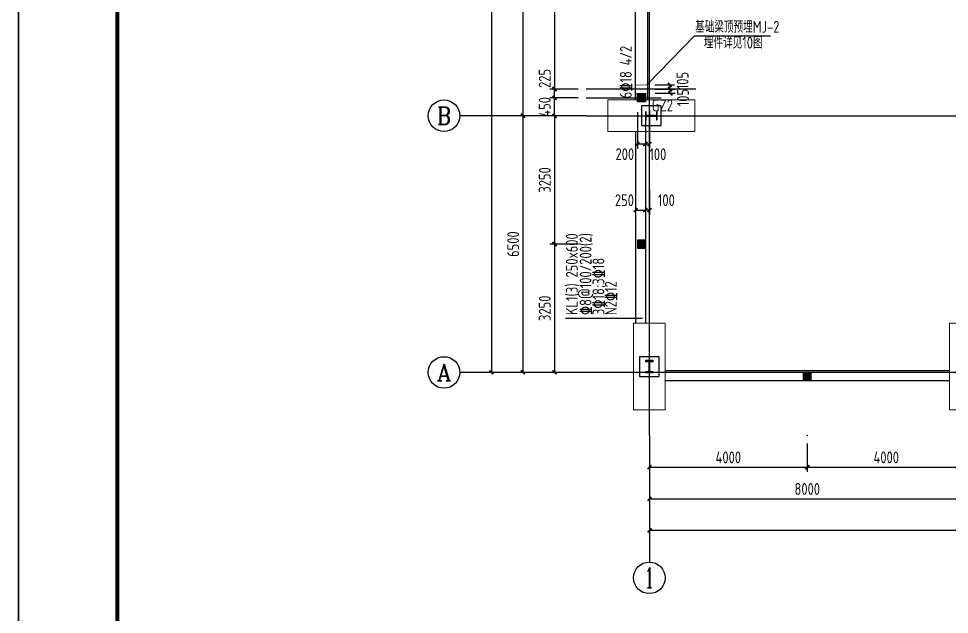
# Model space of a CAD drawing. Header units: millimetres. Extents: x 866561 to 877878, y 40199 to 44891.
# Drawn here: x 869400.5 to 869636.3, y 40401.4 to 40552.2 of the extents above; entities that cross this region are included whole.
import ezdxf
from ezdxf.enums import TextEntityAlignment as Align

# ---------------------------------------------------------------- set-up
doc = ezdxf.new("R2010")
doc.units = ezdxf.units.MM
doc.header["$LTSCALE"] = 1000
doc.header["$MEASUREMENT"] = 0
doc.linetypes.add('DOTE', pattern=[2.42, 2, -0.2, 0.02, -0.2])
for name, color, linetype in [('AXIS', 3, 'Continuous'), ('AXIS_TEXT', 7, 'Continuous'), ('DIM', 7, 'Continuous'), ('DOTE', 1, 'DOTE'), ('M_Prof', 2, 'Continuous'), ('WINDOW', 4, 'Continuous'), ('尺寸标注', 7, 'Continuous'), ('层14', 2, 'Continuous'), ('标注', 7, 'Continuous'), ('梁', 4, 'Continuous'), ('梁集中标注', 2, 'Continuous')]:
    doc.layers.add(name, color=color, linetype=linetype)
doc.layers.add('承台基础', color=23, linetype='Continuous', lineweight=18)
doc.styles.add('_TCH_AXIS', font='COMPLEX', dxfattribs={"bigfont": 'GBCBIG'})
doc.styles.add('COMPLEX', font='COMPLEX')
doc.styles.add('GBHZ', font='gbenor.shx', dxfattribs={"width": 0.9, "bigfont": 'gbcbig.shx'})
doc.dimstyles.new('Y100', dxfattribs={"dimscale": 0, "dimtxt": 3, "dimasz": 0.01, "dimexe": 1.2, "dimexo": 2, "dimgap": 1, "dimtad": 1, "dimdec": 0, "dimlfac": 100, "dimzin": 0, "dimdsep": 46, "dimtxsty": 'GBHZ', "dimblk": 'DX', "dimcen": 0.09, "dimdle": 1, "dimclrd": 7, "dimclre": 7, "dimclrt": 7, "dimadec": 0, "dimazin": 0, "dimtfac": 1, "dimtdec": 0, "dimtix": 1, "dimtmove": 2, "dimatfit": 3, "dimldrblk": 'DX', "dimfxl": 0, "dimtolj": 1, "dimtzin": 0, "dimarcsym": 0})

# ---------------------------------------------------------------- blocks, each defined once
blk = doc.blocks.new('_AXISO')
blk.add_circle((0, 0), 0.5)
at = {"layer": 'AXIS_TEXT', "style": 'COMPLEX', "width": 1.041667}
blk.add_attdef('A', text='', height=0.56, dxfattribs=at).set_placement((-0.25, -0.28), (0.25, -0.28), align=Align.FIT)
blk = doc.blocks.new('DX')
at = {"color": 0, "linetype": 'ByBlock', "const_width": 40}
blk.add_lwpolyline([(-54, -51), (46, 49)], dxfattribs=at)
blk = doc.blocks.new('*D240')
at = {"layer": 'Defpoints', "color": 0, "transparency": 16777216}
for p in [(869560.29, 40446.64), (869640.29, 40446.64), (869640.29, 40430.64)]:
    blk.add_point(p, dxfattribs=at)
at = {"layer": 'dim', "color": 7, "lineweight": -2, "transparency": 16777216}
for p, q in [((869560.29, 40444.64), (869560.29, 40429.44)), ((869640.29, 40444.64), (869640.29, 40429.44)), ((869560.3, 40430.64), (869640.28, 40430.64))]:
    blk.add_line(p, q, dxfattribs=at)
at = {"layer": 'dim', "color": 7, "lineweight": -2, "transparency": 16777216, "xscale": 0.01, "yscale": 0.01, "zscale": 0.01, "rotation": 180}
blk.add_blockref('DX', (869560.29, 40430.64), dxfattribs=at)
at = {"layer": 'dim', "color": 7, "lineweight": -2, "transparency": 16777216, "xscale": 0.01, "yscale": 0.01, "zscale": 0.01}
blk.add_blockref('DX', (869640.29, 40430.64), dxfattribs=at)
at = {"layer": 'dim', "color": 7, "transparency": 16777216, "insert": (869600.29, 40433.14), "char_height": 3, "attachment_point": 5, "style": 'GBHZ'}
blk.add_mtext('\\A1;8000', dxfattribs=at)
blk = doc.blocks.new('*D236')
at = {"layer": 'Defpoints', "color": 0, "transparency": 16777216}
for p in [(869560.29, 40446.64), (870040.29, 40446.64), (869560.29, 40422.64)]:
    blk.add_point(p, dxfattribs=at)
at = {"layer": 'dim', "color": 7, "lineweight": -2, "transparency": 16777216}
for p, q in [((869560.29, 40444.64), (869560.29, 40421.44)), ((870040.29, 40444.64), (870040.29, 40421.44)), ((870040.28, 40422.64), (869560.3, 40422.64))]:
    blk.add_line(p, q, dxfattribs=at)
at = {"layer": 'dim', "color": 7, "lineweight": -2, "transparency": 16777216, "xscale": 0.01, "yscale": 0.01, "zscale": 0.01, "rotation": 180}
blk.add_blockref('DX', (869560.29, 40422.64), dxfattribs=at)
at = {"layer": 'dim', "color": 7, "lineweight": -2, "transparency": 16777216, "xscale": 0.01, "yscale": 0.01, "zscale": 0.01}
blk.add_blockref('DX', (870040.29, 40422.64), dxfattribs=at)
at = {"layer": 'dim', "color": 7, "transparency": 16777216, "insert": (869800.29, 40425.14), "char_height": 3, "attachment_point": 5, "style": 'GBHZ'}
blk.add_mtext('\\A1;48000', dxfattribs=at)
blk = doc.blocks.new('*D237')
at = {"layer": 'Defpoints', "color": 0, "transparency": 16777216}
for p in [(869528.29, 40527.64), (869544.29, 40527.64), (869544.29, 40462.64)]:
    blk.add_point(p, dxfattribs=at)
at = {"layer": 'dim', "color": 7, "lineweight": -2, "transparency": 16777216}
for p, q in [((869542.29, 40527.64), (869527.09, 40527.64)), ((869528.29, 40462.65), (869528.29, 40527.63)), ((869542.29, 40462.64), (869527.09, 40462.64))]:
    blk.add_line(p, q, dxfattribs=at)
at = {"layer": 'dim', "color": 7, "lineweight": -2, "transparency": 16777216, "xscale": 0.01, "yscale": 0.01, "zscale": 0.01}
for p, rotation in [((869528.29, 40527.64), 90), ((869528.29, 40462.64), 270)]:
    blk.add_blockref('DX', p, dxfattribs=dict(at, rotation=rotation))
at = {"layer": 'dim', "color": 7, "transparency": 16777216, "insert": (869525.79, 40495.14), "char_height": 3, "attachment_point": 5, "rotation": 90, "style": 'GBHZ'}
blk.add_mtext('\\A1;6500', dxfattribs=at)
blk = doc.blocks.new('*D238')
at = {"layer": 'Defpoints', "color": 0, "transparency": 16777216}
for p in [(869528.29, 40597.64), (869544.29, 40597.64), (869544.29, 40527.64)]:
    blk.add_point(p, dxfattribs=at)
at = {"layer": 'dim', "color": 7, "lineweight": -2, "transparency": 16777216}
for p, q in [((869542.29, 40597.64), (869527.09, 40597.64)), ((869528.29, 40527.65), (869528.29, 40597.63)), ((869542.29, 40527.64), (869527.09, 40527.64))]:
    blk.add_line(p, q, dxfattribs=at)
at = {"layer": 'dim', "color": 7, "lineweight": -2, "transparency": 16777216, "xscale": 0.01, "yscale": 0.01, "zscale": 0.01}
for p, rotation in [((869528.29, 40597.64), 90), ((869528.29, 40527.64), 270)]:
    blk.add_blockref('DX', p, dxfattribs=dict(at, rotation=rotation))
at = {"layer": 'dim', "color": 7, "transparency": 16777216, "insert": (869525.79, 40562.64), "char_height": 3, "attachment_point": 5, "rotation": 90, "style": 'GBHZ'}
blk.add_mtext('\\A1;7000', dxfattribs=at)
blk = doc.blocks.new('*D226')
at = {"layer": 'Defpoints', "color": 0, "transparency": 16777216}
for p in [(869544.29, 40662.64), (869520.29, 40462.64), (869544.29, 40462.64)]:
    blk.add_point(p, dxfattribs=at)
at = {"layer": 'dim', "color": 7, "lineweight": -2, "transparency": 16777216}
for p, q in [((869542.29, 40662.64), (869519.09, 40662.64)), ((869520.29, 40662.63), (869520.29, 40462.65)), ((869542.29, 40462.64), (869519.09, 40462.64))]:
    blk.add_line(p, q, dxfattribs=at)
at = {"layer": 'dim', "color": 7, "lineweight": -2, "transparency": 16777216, "xscale": 0.01, "yscale": 0.01, "zscale": 0.01}
for p, rotation in [((869520.29, 40662.64), 90), ((869520.29, 40462.64), 270)]:
    blk.add_blockref('DX', p, dxfattribs=dict(at, rotation=rotation))
at = {"layer": 'dim', "color": 7, "transparency": 16777216, "insert": (869517.79, 40562.64), "char_height": 3, "attachment_point": 5, "rotation": 90, "style": 'GBHZ'}
blk.add_mtext('\\A1;20000', dxfattribs=at)
blk = doc.blocks.new('*D1079')
at = {"layer": 'Defpoints', "color": 0, "transparency": 16777216}
for p in [(869556.79, 40510.88), (869559.29, 40510.88), (869559.29, 40503.75)]:
    blk.add_point(p, dxfattribs=at)
at = {"layer": 'dim', "color": 7, "lineweight": -2, "transparency": 16777216}
for p, q in [((869556.79, 40508.88), (869556.79, 40502.55)), ((869559.29, 40508.88), (869559.29, 40502.55)), ((869556.8, 40503.75), (869559.28, 40503.75))]:
    blk.add_line(p, q, dxfattribs=at)
at = {"layer": 'dim', "color": 7, "lineweight": -2, "transparency": 16777216, "xscale": 0.01, "yscale": 0.01, "zscale": 0.01, "rotation": 180}
blk.add_blockref('DX', (869556.79, 40503.75), dxfattribs=at)
at = {"layer": 'dim', "color": 7, "lineweight": -2, "transparency": 16777216, "xscale": 0.01, "yscale": 0.01, "zscale": 0.01}
blk.add_blockref('DX', (869559.29, 40503.75), dxfattribs=at)
at = {"layer": 'dim', "color": 7, "transparency": 16777216, "insert": (869553.98, 40506.25), "char_height": 3, "attachment_point": 5, "style": 'GBHZ'}
blk.add_mtext('\\A1;250', dxfattribs=at)
blk = doc.blocks.new('*D1085')
at = {"layer": 'Defpoints', "color": 0, "transparency": 16777216}
for p in [(869544.29, 40527.64), (869536.29, 40495.14), (869544.29, 40495.14)]:
    blk.add_point(p, dxfattribs=at)
at = {"layer": 'dim', "color": 7, "lineweight": -2, "transparency": 16777216}
for p, q in [((869542.29, 40527.64), (869535.09, 40527.64)), ((869536.29, 40527.63), (869536.29, 40495.15)), ((869542.29, 40495.14), (869535.09, 40495.14))]:
    blk.add_line(p, q, dxfattribs=at)
at = {"layer": 'dim', "color": 7, "lineweight": -2, "transparency": 16777216, "xscale": 0.01, "yscale": 0.01, "zscale": 0.01}
for p, rotation in [((869536.29, 40527.64), 90), ((869536.29, 40495.14), 270)]:
    blk.add_blockref('DX', p, dxfattribs=dict(at, rotation=rotation))
at = {"layer": 'dim', "color": 7, "transparency": 16777216, "insert": (869533.79, 40511.39), "char_height": 3, "attachment_point": 5, "rotation": 90, "style": 'GBHZ'}
blk.add_mtext('\\A1;3250', dxfattribs=at)
blk = doc.blocks.new('*D1086')
at = {"layer": 'Defpoints', "color": 0, "transparency": 16777216}
for p in [(869544.29, 40495.14), (869536.29, 40462.64), (869544.29, 40462.64)]:
    blk.add_point(p, dxfattribs=at)
at = {"layer": 'dim', "color": 7, "lineweight": -2, "transparency": 16777216}
for p, q in [((869542.29, 40495.14), (869535.09, 40495.14)), ((869536.29, 40495.13), (869536.29, 40462.65)), ((869542.29, 40462.64), (869535.09, 40462.64))]:
    blk.add_line(p, q, dxfattribs=at)
at = {"layer": 'dim', "color": 7, "lineweight": -2, "transparency": 16777216, "xscale": 0.01, "yscale": 0.01, "zscale": 0.01}
for p, rotation in [((869536.29, 40495.14), 90), ((869536.29, 40462.64), 270)]:
    blk.add_blockref('DX', p, dxfattribs=dict(at, rotation=rotation))
at = {"layer": 'dim', "color": 7, "transparency": 16777216, "insert": (869533.79, 40478.89), "char_height": 3, "attachment_point": 5, "rotation": 90, "style": 'GBHZ'}
blk.add_mtext('\\A1;3250', dxfattribs=at)
blk = doc.blocks.new('*D1087')
at = {"layer": 'Defpoints', "color": 0, "transparency": 16777216}
for p in [(869560.29, 40446.64), (869600.29, 40446.64), (869600.29, 40438.64)]:
    blk.add_point(p, dxfattribs=at)
at = {"layer": 'dim', "color": 7, "lineweight": -2, "transparency": 16777216}
for p, q in [((869560.29, 40444.64), (869560.29, 40437.44)), ((869600.29, 40444.64), (869600.29, 40437.44)), ((869560.3, 40438.64), (869600.28, 40438.64))]:
    blk.add_line(p, q, dxfattribs=at)
at = {"layer": 'dim', "color": 7, "lineweight": -2, "transparency": 16777216, "xscale": 0.01, "yscale": 0.01, "zscale": 0.01, "rotation": 180}
blk.add_blockref('DX', (869560.29, 40438.64), dxfattribs=at)
at = {"layer": 'dim', "color": 7, "lineweight": -2, "transparency": 16777216, "xscale": 0.01, "yscale": 0.01, "zscale": 0.01}
blk.add_blockref('DX', (869600.29, 40438.64), dxfattribs=at)
at = {"layer": 'dim', "color": 7, "transparency": 16777216, "insert": (869580.29, 40441.14), "char_height": 3, "attachment_point": 5, "style": 'GBHZ'}
blk.add_mtext('\\A1;4000', dxfattribs=at)
blk = doc.blocks.new('*D1088')
at = {"layer": 'dim', "color": 7, "lineweight": -2, "transparency": 16777216}
for p, q in [((869600.29, 40444.64), (869600.29, 40437.44)), ((869640.29, 40444.64), (869640.29, 40437.44)), ((869600.3, 40438.64), (869640.28, 40438.64))]:
    blk.add_line(p, q, dxfattribs=at)
at = {"layer": 'dim', "color": 0, "transparency": 16777216}
for p in [(869600.29, 40446.64), (869640.29, 40446.64), (869640.29, 40438.64)]:
    blk.add_point(p, dxfattribs=at)
at = {"layer": 'dim', "color": 7, "lineweight": -2, "transparency": 16777216, "xscale": 0.01, "yscale": 0.01, "zscale": 0.01, "rotation": 180}
blk.add_blockref('DX', (869600.29, 40438.64), dxfattribs=at)
at = {"layer": 'dim', "color": 7, "lineweight": -2, "transparency": 16777216, "xscale": 0.01, "yscale": 0.01, "zscale": 0.01}
blk.add_blockref('DX', (869640.29, 40438.64), dxfattribs=at)
at = {"layer": 'dim', "color": 7, "transparency": 16777216, "insert": (869620.29, 40441.14), "char_height": 3, "attachment_point": 5, "style": 'GBHZ'}
blk.add_mtext('\\A1;4000', dxfattribs=at)
blk = doc.blocks.new('*D1156')
at = {"layer": 'Defpoints', "color": 0, "transparency": 16777216}
for p in [(869544.29, 40590.89), (869536.29, 40534.39), (869544.29, 40534.39)]:
    blk.add_point(p, dxfattribs=at)
at = {"layer": 'dim', "color": 7, "lineweight": -2, "transparency": 16777216}
for p, q in [((869542.29, 40590.89), (869535.09, 40590.89)), ((869536.29, 40590.88), (869536.29, 40534.4)), ((869542.29, 40534.39), (869535.09, 40534.39))]:
    blk.add_line(p, q, dxfattribs=at)
at = {"layer": 'dim', "color": 7, "lineweight": -2, "transparency": 16777216, "xscale": 0.01, "yscale": 0.01, "zscale": 0.01}
for p, rotation in [((869536.29, 40590.89), 90), ((869536.29, 40534.39), 270)]:
    blk.add_blockref('DX', p, dxfattribs=dict(at, rotation=rotation))
at = {"layer": 'dim', "color": 7, "transparency": 16777216, "insert": (869533.79, 40562.64), "char_height": 3, "attachment_point": 5, "rotation": 90, "style": 'GBHZ'}
blk.add_mtext('\\A1;5650', dxfattribs=at)
blk = doc.blocks.new('*D1163')
at = {"layer": 'Defpoints', "color": 0, "transparency": 16777216}
for p in [(869559.79, 40534.39), (869559.79, 40533.34), (869565.6, 40534.39)]:
    blk.add_point(p, dxfattribs=at)
at = {"layer": '标注', "color": 7, "lineweight": -2, "transparency": 16777216}
for p, q in [((869561.79, 40534.39), (869566.8, 40534.39)), ((869561.79, 40533.34), (869566.8, 40533.34)), ((869565.6, 40534.4), (869565.6, 40534.41)), ((869565.6, 40533.34), (869565.6, 40534.39)), ((869565.6, 40533.33), (869565.6, 40533.32))]:
    blk.add_line(p, q, dxfattribs=at)
at = {"layer": '标注', "color": 7, "lineweight": -2, "transparency": 16777216, "xscale": 0.01, "yscale": 0.01, "zscale": 0.01}
for p, rotation in [((869565.6, 40534.39), 270), ((869565.6, 40533.34), 90)]:
    blk.add_blockref('DX', p, dxfattribs=dict(at, rotation=rotation))
at = {"layer": '标注', "color": 7, "transparency": 16777216, "insert": (869568.81, 40532.23), "char_height": 3, "attachment_point": 5, "rotation": 90, "style": 'GBHZ'}
blk.add_mtext('\\A1;105', dxfattribs=at)
blk = doc.blocks.new('*D1164')
at = {"layer": 'Defpoints', "color": 0, "transparency": 16777216}
for p in [(869559.69, 40535.44), (869559.69, 40534.39), (869565.5, 40534.39)]:
    blk.add_point(p, dxfattribs=at)
at = {"layer": '标注', "color": 7, "lineweight": -2, "transparency": 16777216}
for p, q in [((869561.69, 40535.44), (869566.7, 40535.44)), ((869565.5, 40535.45), (869565.5, 40535.46)), ((869565.5, 40535.44), (869565.5, 40534.39)), ((869561.69, 40534.39), (869566.7, 40534.39)), ((869565.5, 40534.38), (869565.5, 40534.37))]:
    blk.add_line(p, q, dxfattribs=at)
at = {"layer": '标注', "color": 7, "lineweight": -2, "transparency": 16777216, "xscale": 0.01, "yscale": 0.01, "zscale": 0.01}
for p, rotation in [((869565.5, 40535.44), 270), ((869565.5, 40534.39), 90)]:
    blk.add_blockref('DX', p, dxfattribs=dict(at, rotation=rotation))
at = {"layer": '标注', "color": 7, "transparency": 16777216, "insert": (869568.71, 40536.54), "char_height": 3, "attachment_point": 5, "rotation": 90, "style": 'GBHZ'}
blk.add_mtext('\\A1;105', dxfattribs=at)
blk = doc.blocks.new('*D1167')
at = {"layer": 'Defpoints', "color": 0, "transparency": 16777216}
for p in [(869536.29, 40532.14), (869544.29, 40532.14), (869544.29, 40527.64)]:
    blk.add_point(p, dxfattribs=at)
at = {"layer": 'dim', "color": 7, "lineweight": -2, "transparency": 16777216}
for p, q in [((869542.29, 40532.14), (869535.09, 40532.14)), ((869536.29, 40532.15), (869536.29, 40532.16)), ((869536.29, 40527.64), (869536.29, 40532.14)), ((869542.29, 40527.64), (869535.09, 40527.64)), ((869536.29, 40527.63), (869536.29, 40527.62))]:
    blk.add_line(p, q, dxfattribs=at)
at = {"layer": 'dim', "color": 7, "lineweight": -2, "transparency": 16777216, "xscale": 0.01, "yscale": 0.01, "zscale": 0.01}
for p, rotation in [((869536.29, 40532.14), 270), ((869536.29, 40527.64), 90)]:
    blk.add_blockref('DX', p, dxfattribs=dict(at, rotation=rotation))
at = {"layer": 'dim', "color": 7, "transparency": 16777216, "insert": (869533.79, 40529.89), "char_height": 3, "attachment_point": 5, "rotation": 90, "style": 'GBHZ'}
blk.add_mtext('\\A1;450', dxfattribs=at)
blk = doc.blocks.new('*D1168')
at = {"layer": 'Defpoints', "color": 0, "transparency": 16777216}
for p in [(869536.29, 40534.39), (869544.29, 40534.39), (869544.29, 40532.14)]:
    blk.add_point(p, dxfattribs=at)
at = {"layer": 'dim', "color": 7, "lineweight": -2, "transparency": 16777216}
for p, q in [((869542.29, 40534.39), (869535.09, 40534.39)), ((869542.29, 40532.14), (869535.09, 40532.14)), ((869536.29, 40532.15), (869536.29, 40534.38))]:
    blk.add_line(p, q, dxfattribs=at)
at = {"layer": 'dim', "color": 7, "lineweight": -2, "transparency": 16777216, "xscale": 0.01, "yscale": 0.01, "zscale": 0.01}
for p, rotation in [((869536.29, 40534.39), 90), ((869536.29, 40532.14), 270)]:
    blk.add_blockref('DX', p, dxfattribs=dict(at, rotation=rotation))
at = {"layer": 'dim', "color": 7, "transparency": 16777216, "insert": (869533.79, 40537.09), "char_height": 3, "attachment_point": 5, "rotation": 90, "style": 'GBHZ'}
blk.add_mtext('\\A1;225', dxfattribs=at)
blk = doc.blocks.new('*D1927')
at = {"layer": 'Defpoints', "color": 0, "transparency": 16777216}
for p in [(869559.29, 40510.88), (869560.29, 40510.88), (869559.29, 40503.75)]:
    blk.add_point(p, dxfattribs=at)
at = {"layer": 'dim', "color": 7, "lineweight": -2, "transparency": 16777216}
for p, q in [((869559.29, 40508.88), (869559.29, 40502.55)), ((869560.29, 40508.88), (869560.29, 40502.55)), ((869559.28, 40503.75), (869559.27, 40503.75)), ((869560.29, 40503.75), (869559.29, 40503.75)), ((869560.3, 40503.75), (869560.31, 40503.75))]:
    blk.add_line(p, q, dxfattribs=at)
at = {"layer": 'dim', "color": 7, "lineweight": -2, "transparency": 16777216, "xscale": 0.01, "yscale": 0.01, "zscale": 0.01}
blk.add_blockref('DX', (869559.29, 40503.75), dxfattribs=at)
at = {"layer": 'dim', "color": 7, "lineweight": -2, "transparency": 16777216, "xscale": 0.01, "yscale": 0.01, "zscale": 0.01, "rotation": 180}
blk.add_blockref('DX', (869560.29, 40503.75), dxfattribs=at)
at = {"layer": 'dim', "color": 7, "transparency": 16777216, "insert": (869564.59, 40506.25), "char_height": 3, "attachment_point": 5, "style": 'GBHZ'}
blk.add_mtext('\\A1;100', dxfattribs=at)
blk = doc.blocks.new('*D1929')
at = {"layer": 'Defpoints', "color": 0, "transparency": 16777216}
for p in [(869557.29, 40530.56), (869559.29, 40530.56), (869559.29, 40520.49)]:
    blk.add_point(p, dxfattribs=at)
at = {"layer": '梁', "color": 7, "lineweight": -2, "transparency": 16777216}
for p, q in [((869557.29, 40528.56), (869557.29, 40519.29)), ((869559.29, 40528.56), (869559.29, 40519.29)), ((869557.28, 40520.49), (869557.27, 40520.49)), ((869557.29, 40520.49), (869559.29, 40520.49)), ((869559.3, 40520.49), (869559.31, 40520.49))]:
    blk.add_line(p, q, dxfattribs=at)
at = {"layer": '梁', "color": 7, "lineweight": -2, "transparency": 16777216, "xscale": 0.01, "yscale": 0.01, "zscale": 0.01}
blk.add_blockref('DX', (869557.29, 40520.49), dxfattribs=at)
at = {"layer": '梁', "color": 7, "lineweight": -2, "transparency": 16777216, "xscale": 0.01, "yscale": 0.01, "zscale": 0.01, "rotation": 180}
blk.add_blockref('DX', (869559.29, 40520.49), dxfattribs=at)
at = {"layer": '梁', "color": 7, "transparency": 16777216, "insert": (869554.08, 40517.92), "char_height": 3, "attachment_point": 5, "style": 'GBHZ'}
blk.add_mtext('\\A1;200', dxfattribs=at)
blk = doc.blocks.new('*D1930')
at = {"layer": 'Defpoints', "color": 0, "transparency": 16777216}
for p in [(869559.29, 40530.56), (869560.29, 40531.06), (869560.29, 40520.49)]:
    blk.add_point(p, dxfattribs=at)
at = {"layer": '梁', "color": 7, "lineweight": -2, "transparency": 16777216}
for p, q in [((869559.29, 40528.56), (869559.29, 40519.29)), ((869560.29, 40529.06), (869560.29, 40519.29)), ((869559.28, 40520.49), (869559.27, 40520.49)), ((869559.29, 40520.49), (869560.29, 40520.49)), ((869560.3, 40520.49), (869560.31, 40520.49))]:
    blk.add_line(p, q, dxfattribs=at)
at = {"layer": '梁', "color": 7, "lineweight": -2, "transparency": 16777216, "xscale": 0.01, "yscale": 0.01, "zscale": 0.01}
blk.add_blockref('DX', (869559.29, 40520.49), dxfattribs=at)
at = {"layer": '梁', "color": 7, "lineweight": -2, "transparency": 16777216, "xscale": 0.01, "yscale": 0.01, "zscale": 0.01, "rotation": 180}
blk.add_blockref('DX', (869560.29, 40520.49), dxfattribs=at)
at = {"layer": '梁', "color": 7, "transparency": 16777216, "insert": (869562.44, 40517.89), "char_height": 3, "attachment_point": 5, "style": 'GBHZ'}
blk.add_mtext('\\A1;100', dxfattribs=at)

msp = doc.modelspace()

# ---------------------------------------------------------------- linework, layer by layer
for p, q in [((869400.527, 40201.355), (869400.527, 40795.355)), ((869400.527, 40795.355), (869400.527, 40201.355))]:
    msp.add_line(p, q)
at = {"color": 0, "const_width": 1}
msp.add_lwpolyline([(870231.527, 40211.355), (869425.527, 40211.355), (869425.527, 40785.355), (870231.527, 40785.355)], close=True, dxfattribs=at)
for points in [[(869558.288, 40525.137), (869563.288, 40525.137), (869563.288, 40530.137), (869558.288, 40530.137)], [(869562.788, 40461.637), (869562.788, 40466.637), (869557.788, 40466.637), (869557.788, 40461.637)]]:
    msp.add_lwpolyline(points, close=True)
at = {"layer": 'AXIS', "color": 0}
for p, q in [((869544.288, 40527.637), (869512.288, 40527.637)), ((869544.288, 40462.637), (869512.288, 40462.637)), ((869560.288, 40446.637), (869560.288, 40414.637))]:
    msp.add_line(p, q, dxfattribs=at)
at = {"layer": 'DOTE', "linetype": 'DOTE'}
for p, q in [((869560.288, 40446.637), (869560.288, 40678.637)), ((869572.054, 40534.387), (869544.288, 40534.387)), ((869563.32, 40532.137), (869544.288, 40532.137)), ((869544.288, 40527.637), (870056.288, 40527.637)), ((870056.288, 40462.637), (869544.288, 40462.637))]:
    msp.add_line(p, q, dxfattribs=at)
at = {"layer": 'M_Prof'}
for points in [[(869559.288, 40528.637), (869559.288, 40526.637), (869559.488, 40526.637), (869559.488, 40527.547), (869562.088, 40527.547), (869562.088, 40526.637), (869562.288, 40526.637), (869562.288, 40528.637), (869562.088, 40528.637), (869562.088, 40527.727), (869559.488, 40527.727), (869559.488, 40528.637)], [(869559.288, 40462.637), (869561.288, 40462.637), (869561.288, 40462.837), (869560.378, 40462.837), (869560.378, 40465.437), (869561.288, 40465.437), (869561.288, 40465.637), (869559.288, 40465.637), (869559.288, 40465.437), (869560.198, 40465.437), (869560.198, 40462.837), (869559.288, 40462.837)]]:
    msp.add_lwpolyline(points, close=True, dxfattribs=at)
at = {"layer": 'WINDOW'}
for p, q in [((869556.788, 40531.637), (869556.788, 40593.637)), ((869571.722, 40547.892), (869559.688, 40535.437))]:
    msp.add_line(p, q, dxfattribs=at)
at = {"layer": '尺寸标注', "color": 6, "linetype": 'ByBlock', "const_width": 0.2}
msp.add_lwpolyline([(869556.788, 40535.437), (869556.788, 40533.337), (869559.788, 40533.337), (869559.788, 40535.437), (869556.788, 40535.437)], dxfattribs=at)
at = {"layer": '层14'}
for points in [[(869557.288, 40531.137), (869557.288, 40533.137), (869559.288, 40533.137), (869559.288, 40531.137)], [(869557.288, 40494.137), (869559.288, 40494.137), (869559.288, 40496.137), (869557.288, 40496.137)], [(869599.288, 40460.637), (869601.288, 40460.637), (869601.288, 40462.637), (869599.288, 40462.637)]]:
    msp.add_lwpolyline(points, close=True, dxfattribs=at)
for points in [[(869557.288, 40531.137), (869559.288, 40531.137), (869557.288, 40533.137), (869559.288, 40533.137)], [(869557.288, 40494.137), (869557.288, 40496.137), (869559.288, 40494.137), (869559.288, 40496.137)], [(869599.288, 40460.637), (869599.288, 40462.637), (869601.288, 40460.637), (869601.288, 40462.637)]]:
    msp.add_solid(points, dxfattribs=at)
at = {"layer": '承台基础', "color": 2, "ltscale": 0.006}
for points in [[(869549.788, 40523.637), (869571.788, 40523.637), (869571.788, 40531.637), (869549.788, 40531.637)], [(869564.288, 40453.137), (869564.288, 40475.137), (869556.288, 40475.137), (869556.288, 40453.137)], [(869644.288, 40453.137), (869644.288, 40475.137), (869636.288, 40475.137), (869636.288, 40453.137)]]:
    msp.add_lwpolyline(points, close=True, dxfattribs=at)
at = {"layer": '标注'}
msp.add_line((869571.722, 40547.892), (869591.013, 40547.892), dxfattribs=at)
at = {"layer": '梁'}
for p, q in [((869559.788, 40593.637), (869559.788, 40531.637)), ((869556.788, 40523.637), (869556.788, 40475.137)), ((869559.288, 40523.637), (869559.288, 40475.137)), ((869564.288, 40463.137), (869636.288, 40463.137)), ((869564.288, 40460.637), (869636.288, 40460.637))]:
    msp.add_line(p, q, dxfattribs=at)
at = {"layer": '梁集中标注'}
msp.add_line((869558.584, 40476.342), (869539.072, 40476.342), dxfattribs=at)

# ---------------------------------------------------------------- block references
at = {"layer": 'AXIS', "color": 0}
ref = msp.add_blockref('_AXISO', (869508.288, 40527.637), dxfattribs=dict(at, xscale=8, yscale=8, zscale=8))
ref.add_attrib('A', 'B', dxfattribs={"layer": 'AXIS_TEXT', "color": 0, "height": 4.353, "style": '_TCH_AXIS'}).set_placement((869506.527, 40525.461), (869510.05, 40525.461), align=Align.FIT)
ref = msp.add_blockref('_AXISO', (869508.288, 40462.637), dxfattribs=dict(at, xscale=8, yscale=8, zscale=8))
ref.add_attrib('A', 'A', dxfattribs={"layer": 'AXIS_TEXT', "color": 0, "height": 4.252, "style": '_TCH_AXIS'}).set_placement((869506.466, 40460.511), (869510.11, 40460.511), align=Align.FIT)
ref = msp.add_blockref('_AXISO', (869560.288, 40410.637), dxfattribs=dict(at, xscale=8, yscale=8, zscale=8))
ref.add_attrib('A', '1', dxfattribs={"layer": 'AXIS_TEXT', "color": 0, "height": 5.147, "style": '_TCH_AXIS'}).set_placement((869559.185, 40408.063), (869561.391, 40408.063), align=Align.FIT)

# ---------------------------------------------------------------- texts
at = {"layer": '梁集中标注', "style": 'GBHZ', "width": 0.9}
for s, p in [('基础梁顶预埋MJ-2', (869571.888, 40548.649)), ('埋件详见10图', (869574.099, 40544.651)), ('GZ2', (869560.922, 40528.757))]:
    msp.add_text(s, height=3, dxfattribs=at).set_placement(p)
at = {"layer": '梁集中标注', "color": 1, "style": 'GBHZ', "width": 0.9}
for s, p in [('6%%13218 4/2', (869555.833, 40532.064)), ('3%%13218;3%%13218', (869548.892, 40477.169))]:
    msp.add_text(s, height=3, rotation=90, dxfattribs=at).set_placement(p)
at = {"layer": '梁集中标注', "style": 'GBHZ', "width": 0.9}
for s, p in [('KL1(3) 250x600', (869542.167, 40477.169)), ('%%1328@100/200(2)', (869545.643, 40477.169)), ('N2%%13212', (869552.026, 40477.169))]:
    msp.add_text(s, height=3, rotation=90, dxfattribs=at).set_placement(p)

# ---------------------------------------------------------------- dimensions: what is measured, and where the dimension line sits
at = {"layer": 'dim'}
for base, p1, p2, angle, override, picture, middle in [((869520.288, 40462.637), (869544.288, 40662.637), (869544.288, 40462.637), 90, {"dimscale": 1, "dimfxl": 2}, '*D226', (869517.788, 40562.637)), ((869528.288, 40597.637), (869544.288, 40527.637), (869544.288, 40597.637), 90, {"dimscale": 1, "dimfxl": 2}, '*D238', (869525.788, 40562.637)), ((869536.288, 40534.387), (869544.288, 40590.887), (869544.288, 40534.387), 270, {"dimscale": 1}, '*D1156', (869533.788, 40562.637)), ((869536.288, 40532.137), (869544.288, 40527.637), (869544.288, 40532.137), 90, {"dimscale": 1}, '*D1167', (869533.788, 40529.887)), ((869528.288, 40527.637), (869544.288, 40462.637), (869544.288, 40527.637), 90, {"dimscale": 1, "dimfxl": 2}, '*D237', (869525.788, 40495.137)), ((869536.288, 40495.137), (869544.288, 40527.637), (869544.288, 40495.137), 90, {"dimscale": 1}, '*D1085', (869533.788, 40511.387)), ((869536.288, 40462.637), (869544.288, 40495.137), (869544.288, 40462.637), 90, {"dimscale": 1}, '*D1086', (869533.788, 40478.887))]:
    dim = msp.add_linear_dim(base=base, p1=p1, p2=p2, angle=angle, dimstyle='Y100', override=override, dxfattribs=at)
    dim.commit()
    dim.dimension.update_dxf_attribs({"geometry": picture, "text_midpoint": middle})
for base, p1, p2, angle, picture, middle in [((869536.288, 40534.387), (869544.288, 40532.137), (869544.288, 40534.387), 90, '*D1168', (869533.788, 40537.092)), ((869559.288, 40503.75), (869560.288, 40510.877), (869559.288, 40510.877), 180, '*D1927', (869564.592, 40506.25))]:
    dim = msp.add_linear_dim(base=base, p1=p1, p2=p2, angle=angle, dimstyle='Y100', override={"dimscale": 1}, dxfattribs=at)
    dim.commit()
    dim.dimension.update_dxf_attribs({"geometry": picture, "text_midpoint": middle, "dimtype": 160})
dim = msp.add_linear_dim(base=(869559.288, 40503.75), p1=(869556.788, 40510.877), p2=(869559.288, 40510.877), dimstyle='Y100', override={"dimscale": 1}, dxfattribs=at)
dim.commit()
dim.dimension.update_dxf_attribs({"geometry": '*D1079', "text_midpoint": (869553.984, 40506.25), "dimtype": 160})
for base, p1, p2, override, picture, middle in [((869640.288, 40430.637), (869560.288, 40446.637), (869640.288, 40446.637), {"dimscale": 1, "dimfxl": 2}, '*D240', (869600.288, 40433.137)), ((869560.288, 40422.637), (870040.288, 40446.637), (869560.288, 40446.637), {"dimscale": 1, "dimfxl": 2}, '*D236', (869800.288, 40425.137)), ((869600.288, 40438.637), (869560.288, 40446.637), (869600.288, 40446.637), {"dimscale": 1}, '*D1087', (869580.288, 40441.137)), ((869640.288, 40438.637), (869600.288, 40446.637), (869640.288, 40446.637), {"dimscale": 1}, '*D1088', (869620.288, 40441.137))]:
    dim = msp.add_linear_dim(base=base, p1=p1, p2=p2, dimstyle='Y100', override=override, dxfattribs=at)
    dim.commit()
    dim.dimension.update_dxf_attribs({"geometry": picture, "text_midpoint": middle})
at = {"layer": '标注'}
for base, p1, p2, angle, picture, middle in [((869565.503, 40534.388), (869559.688, 40535.438), (869559.688, 40534.388), 270, '*D1164', (869568.71, 40536.541)), ((869565.603, 40534.388), (869559.788, 40533.338), (869559.788, 40534.388), 90, '*D1163', (869568.81, 40532.234))]:
    dim = msp.add_linear_dim(base=base, p1=p1, p2=p2, angle=angle, dimstyle='Y100', override={"dimscale": 1, "dimfxl": 2}, dxfattribs=at)
    dim.commit()
    dim.dimension.update_dxf_attribs({"geometry": picture, "text_midpoint": middle, "dimtype": 160})
at = {"layer": '梁'}
for base, p1, p2, picture, middle in [((869559.288, 40520.487), (869557.288, 40530.564), (869559.288, 40530.564), '*D1929', (869554.084, 40517.917)), ((869560.288, 40520.487), (869559.288, 40530.564), (869560.288, 40531.064), '*D1930', (869562.44, 40517.892))]:
    dim = msp.add_linear_dim(base=base, p1=p1, p2=p2, dimstyle='Y100', override={"dimscale": 1, "dimfxl": 2}, dxfattribs=at)
    dim.commit()
    dim.dimension.update_dxf_attribs({"geometry": picture, "text_midpoint": middle, "dimtype": 160})

doc.saveas('drawing.dxf')
